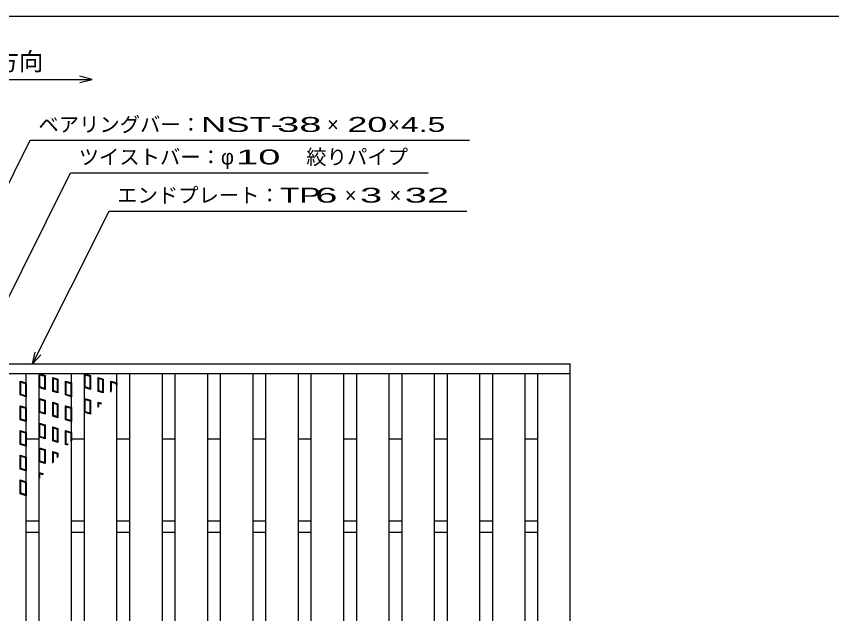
# Model space of a CAD drawing. Units: millimetres, scale not verified. Extents: x -910 to 866, y -641 to 527.
# Drawn here: x -554 to -53, y 159 to 527 of the extents above; entities that cross this region are included whole.
import ezdxf
from ezdxf.enums import TextEntityAlignment as Align

# ---------------------------------------------------------------- set-up
doc = ezdxf.new("R2010")
doc.units = ezdxf.units.MM
doc.header["$LTSCALE"] = 5
for name, color, linetype, lineweight in [('0_2', 150, 'Continuous', 25), ('16', 3, 'Continuous', 25), ('22', 2, 'Continuous', 25)]:
    doc.layers.add(name, color=color, linetype=linetype, lineweight=lineweight)
doc.styles.add('ベクトル', font='')
doc.styles.get('ベクトル').set_extended_font_data('ベクトル')

msp = doc.modelspace()

# ---------------------------------------------------------------- linework, layer by layer
at = {"layer": '0_2'}
msp.add_line((-864.5, 526.75), (865.5, 526.75), dxfattribs=at)
at = {"layer": '16'}
for p, q in [((-707.5, 312.985), (-213.5, 312.985)), ((-213.5, 306.985), (-213.5, 312.985)), ((-707.5, 306.985), (-213.5, 306.985)), ((-568, 306.985), (-548, 306.985)), ((-548, -181.015), (-548, 306.985)), ((-540.1, -181.015), (-540.1, 306.985)), ((-540.1, 306.985), (-520.1, 306.985)), ((-540.1, 306.985), (-536.3, 305.845)), ((-540.1, 298.435), (-540.1, 306.985)), ((-539.625, 306.347), (-536.775, 305.492)), ((-539.625, 298.789), (-539.625, 306.347)), ((-536.3, 305.845), (-536.3, 297.295)), ((-520.1, -181.015), (-520.1, 306.985)), ((-512.2, -181.015), (-512.2, 306.985)), ((-512.2, 306.985), (-492.2, 306.985)), ((-512.2, 306.985), (-508.4, 305.845)), ((-512.2, 298.435), (-512.2, 306.985)), ((-511.725, 306.347), (-508.875, 305.492)), ((-511.725, 298.789), (-511.725, 306.347)), ((-508.4, 305.845), (-508.4, 297.295)), ((-492.2, -181.015), (-492.2, 306.985)), ((-484.3, -181.015), (-484.3, 306.985)), ((-484.3, 306.985), (-464.3, 306.985)), ((-464.3, -181.015), (-464.3, 306.985)), ((-456.4, -181.015), (-456.4, 306.985)), ((-456.4, 306.985), (-436.4, 306.985)), ((-436.4, -181.015), (-436.4, 306.985)), ((-428.5, -181.015), (-428.5, 306.985)), ((-428.5, 306.985), (-408.5, 306.985)), ((-408.5, -181.015), (-408.5, 306.985)), ((-400.6, -181.015), (-400.6, 306.985)), ((-400.6, 306.985), (-380.6, 306.985)), ((-380.6, -181.015), (-380.6, 306.985)), ((-372.7, -181.015), (-372.7, 306.985)), ((-372.7, 306.985), (-352.7, 306.985)), ((-352.7, -181.015), (-352.7, 306.985)), ((-344.8, -181.015), (-344.8, 306.985)), ((-344.8, 306.985), (-324.8, 306.985)), ((-324.8, -181.015), (-324.8, 306.985)), ((-316.9, -181.015), (-316.9, 306.985)), ((-316.9, 306.985), (-296.9, 306.985)), ((-296.9, -181.015), (-296.9, 306.985)), ((-289, -181.015), (-289, 306.985)), ((-289, 306.985), (-269, 306.985)), ((-269, -181.015), (-269, 306.985)), ((-261.1, -181.015), (-261.1, 306.985)), ((-261.1, 306.985), (-241.1, 306.985)), ((-241.1, -181.015), (-241.1, 306.985)), ((-233.5, -181.015), (-233.5, 306.985)), ((-233.5, 306.985), (-213.5, 306.985)), ((-213.5, -181.015), (-213.5, 306.985)), ((-551.8, 302.425), (-548, 301.285)), ((-551.8, 293.875), (-551.8, 302.425)), ((-551.325, 301.787), (-548.475, 300.932)), ((-551.325, 294.229), (-551.325, 301.787)), ((-548.475, 300.932), (-548.475, 293.374)), ((-548, 301.285), (-548, 292.735)), ((-536.775, 305.492), (-536.775, 297.934)), ((-531.715, 304.62), (-528.485, 303.651)), ((-531.715, 296.07), (-531.715, 304.62)), ((-531.24, 303.982), (-528.96, 303.298)), ((-531.24, 296.423), (-531.24, 303.982)), ((-528.96, 303.298), (-528.96, 295.739)), ((-528.485, 303.651), (-528.485, 295.101)), ((-523.9, 302.425), (-520.1, 301.285)), ((-523.9, 293.875), (-523.9, 302.425)), ((-523.425, 301.787), (-520.575, 300.932)), ((-523.425, 294.229), (-523.425, 301.787)), ((-520.575, 300.932), (-520.575, 293.374)), ((-520.1, 301.285), (-520.1, 292.735)), ((-508.875, 305.492), (-508.875, 297.934)), ((-503.815, 304.62), (-500.585, 303.651)), ((-503.815, 296.07), (-503.815, 304.62)), ((-503.34, 303.982), (-501.06, 303.298)), ((-503.34, 296.423), (-503.34, 303.982)), ((-501.06, 303.298), (-501.06, 295.739)), ((-500.585, 303.651), (-500.585, 295.101)), ((-496, 302.425), (-492.2, 301.285)), ((-496, 295.547), (-496, 302.425)), ((-495.525, 301.787), (-492.675, 300.932)), ((-495.525, 296.127), (-495.525, 301.787)), ((-492.675, 300.932), (-492.675, 299.61)), ((-492.2, 301.285), (-492.2, 300.191)), ((-536.3, 297.295), (-540.1, 298.435)), ((-536.775, 297.934), (-539.625, 298.789)), ((-528.485, 295.101), (-531.715, 296.07)), ((-528.96, 295.739), (-531.24, 296.423)), ((-508.4, 297.295), (-512.2, 298.435)), ((-508.875, 297.934), (-511.725, 298.789)), ((-500.585, 295.101), (-503.815, 296.07)), ((-501.06, 295.739), (-503.34, 296.423)), ((-548, 292.735), (-551.8, 293.875)), ((-548.475, 293.374), (-551.325, 294.229)), ((-540.1, 291.785), (-536.3, 290.645)), ((-540.1, 283.235), (-540.1, 291.785)), ((-539.625, 291.147), (-536.775, 290.292)), ((-539.625, 283.589), (-539.625, 291.147)), ((-520.1, 292.735), (-523.9, 293.875)), ((-520.575, 293.374), (-523.425, 294.229)), ((-512.2, 291.785), (-508.4, 290.645)), ((-512.2, 283.235), (-512.2, 291.785)), ((-511.725, 291.147), (-508.875, 290.292)), ((-511.725, 283.589), (-511.725, 291.147)), ((-551.8, 287.225), (-548, 286.085)), ((-551.8, 278.675), (-551.8, 287.225)), ((-551.325, 286.587), (-548.475, 285.732)), ((-551.325, 279.029), (-551.325, 286.587)), ((-548, 286.085), (-548, 277.535)), ((-536.775, 290.292), (-536.775, 282.734)), ((-536.3, 290.645), (-536.3, 282.095)), ((-531.715, 289.42), (-528.485, 288.451)), ((-531.715, 280.87), (-531.715, 289.42)), ((-531.24, 288.782), (-528.96, 288.098)), ((-531.24, 281.223), (-531.24, 288.782)), ((-528.96, 288.098), (-528.96, 280.539)), ((-528.485, 288.451), (-528.485, 279.901)), ((-523.9, 287.225), (-520.1, 286.085)), ((-523.9, 278.675), (-523.9, 287.225)), ((-523.425, 286.587), (-520.575, 285.732)), ((-523.425, 279.029), (-523.425, 286.587)), ((-520.1, 286.085), (-520.1, 277.535)), ((-508.875, 290.292), (-508.875, 282.734)), ((-508.4, 290.645), (-508.4, 282.095)), ((-503.815, 289.42), (-501.642, 288.768)), ((-503.815, 286.198), (-503.815, 289.42)), ((-503.34, 288.782), (-501.976, 288.372)), ((-503.34, 286.76), (-503.34, 288.782)), ((-548.475, 285.732), (-548.475, 278.174)), ((-536.3, 282.095), (-540.1, 283.235)), ((-536.775, 282.734), (-539.625, 283.589)), ((-528.485, 279.901), (-531.715, 280.87)), ((-528.96, 280.539), (-531.24, 281.223)), ((-520.575, 285.732), (-520.575, 278.174)), ((-508.4, 282.095), (-512.2, 283.235)), ((-508.875, 282.734), (-511.725, 283.589)), ((-548, 277.535), (-551.8, 278.675)), ((-548.475, 278.174), (-551.325, 279.029)), ((-540.1, 276.585), (-536.3, 275.445)), ((-540.1, 268.035), (-540.1, 276.585)), ((-539.625, 275.947), (-536.775, 275.092)), ((-539.625, 268.389), (-539.625, 275.947)), ((-520.1, 277.535), (-523.9, 278.675)), ((-520.575, 278.174), (-523.425, 279.029)), ((-551.8, 272.025), (-548, 270.885)), ((-551.8, 263.475), (-551.8, 272.025)), ((-551.325, 271.387), (-548.475, 270.532)), ((-551.325, 263.829), (-551.325, 271.387)), ((-548, 270.885), (-548, 262.335)), ((-536.775, 275.092), (-536.775, 267.534)), ((-536.3, 275.445), (-536.3, 266.895)), ((-531.715, 274.22), (-528.485, 273.251)), ((-531.715, 265.67), (-531.715, 274.22)), ((-531.24, 273.582), (-528.96, 272.898)), ((-531.24, 266.023), (-531.24, 273.582)), ((-528.96, 272.898), (-528.96, 265.339)), ((-528.485, 273.251), (-528.485, 264.701)), ((-523.9, 272.025), (-520.1, 270.885)), ((-523.9, 263.475), (-523.9, 272.025)), ((-523.425, 271.387), (-520.575, 270.532)), ((-523.425, 263.829), (-523.425, 271.387)), ((-520.1, 270.885), (-520.1, 265.76)), ((-548.475, 270.532), (-548.475, 262.974)), ((-548, 266.985), (-540.1, 266.985)), ((-536.3, 266.895), (-540.1, 268.035)), ((-536.775, 267.534), (-539.625, 268.389)), ((-528.96, 265.339), (-531.24, 266.023)), ((-520.575, 270.532), (-520.575, 265.198)), ((-520.1, 266.985), (-512.2, 266.985)), ((-492.2, 266.985), (-484.3, 266.985)), ((-464.3, 266.985), (-456.4, 266.985)), ((-436.4, 266.985), (-428.5, 266.985)), ((-408.5, 266.985), (-400.6, 266.985)), ((-380.6, 266.985), (-372.7, 266.985)), ((-352.7, 266.985), (-344.8, 266.985)), ((-324.8, 266.985), (-316.9, 266.985)), ((-296.9, 266.985), (-289, 266.985)), ((-269, 266.985), (-261.1, 266.985)), ((-241.1, 266.985), (-233.2, 266.985)), ((-548, 262.335), (-551.8, 263.475)), ((-548.475, 262.974), (-551.325, 263.829)), ((-540.1, 261.385), (-536.3, 260.245)), ((-540.1, 252.835), (-540.1, 261.385)), ((-539.625, 260.747), (-536.775, 259.892)), ((-539.625, 253.189), (-539.625, 260.747)), ((-528.485, 264.701), (-531.715, 265.67)), ((-522.41, 263.028), (-523.9, 263.475)), ((-522.075, 263.424), (-523.425, 263.829)), ((-551.8, 256.825), (-548, 255.685)), ((-551.8, 248.275), (-551.8, 256.825)), ((-551.325, 256.187), (-548.475, 255.332)), ((-551.325, 248.629), (-551.325, 256.187)), ((-536.775, 259.892), (-536.775, 252.334)), ((-536.3, 260.245), (-536.3, 251.695)), ((-531.715, 252.026), (-531.715, 259.02)), ((-531.715, 259.02), (-528.485, 258.051)), ((-531.24, 252.587), (-531.24, 258.382)), ((-531.24, 258.382), (-528.96, 257.698)), ((-528.96, 257.698), (-528.96, 255.283)), ((-528.485, 258.051), (-528.485, 255.845)), ((-548.475, 255.332), (-548.475, 247.774)), ((-548, 255.685), (-548, 247.135)), ((-536.3, 251.695), (-540.1, 252.835)), ((-536.775, 252.334), (-539.625, 253.189)), ((-548, 247.135), (-551.8, 248.275)), ((-548.475, 247.774), (-551.325, 248.629)), ((-540.1, 246.185), (-537.352, 245.361)), ((-540.1, 242.111), (-540.1, 246.185)), ((-551.8, 241.625), (-548, 240.485)), ((-551.8, 233.075), (-551.8, 241.625)), ((-551.325, 240.987), (-548.475, 240.132)), ((-551.325, 233.429), (-551.325, 240.987)), ((-539.625, 245.547), (-537.686, 244.965)), ((-539.625, 242.673), (-539.625, 245.547)), ((-548.475, 240.132), (-548.475, 232.574)), ((-548, 240.485), (-548, 231.935)), ((-548, 231.935), (-551.8, 233.075)), ((-548.475, 232.574), (-551.325, 233.429)), ((-548, 216.485), (-540.1, 216.485)), ((-520.1, 216.485), (-512.2, 216.485)), ((-492.2, 216.485), (-484.3, 216.485)), ((-464.3, 216.485), (-456.4, 216.485)), ((-436.4, 216.485), (-428.5, 216.485)), ((-408.5, 216.485), (-400.6, 216.485)), ((-380.6, 216.485), (-372.7, 216.485)), ((-352.7, 216.485), (-344.8, 216.485)), ((-324.8, 216.485), (-316.9, 216.485)), ((-296.9, 216.485), (-289, 216.485)), ((-269, 216.485), (-261.1, 216.485)), ((-241.1, 216.485), (-233.5, 216.485)), ((-548, 209.485), (-540.1, 209.485)), ((-520.1, 209.485), (-512.2, 209.485)), ((-492.2, 209.485), (-484.3, 209.485)), ((-464.3, 209.485), (-456.4, 209.485)), ((-436.4, 209.485), (-428.5, 209.485)), ((-408.5, 209.485), (-400.6, 209.485)), ((-380.6, 209.485), (-372.7, 209.485)), ((-352.7, 209.485), (-344.8, 209.485)), ((-324.8, 209.485), (-316.9, 209.485)), ((-296.9, 209.485), (-289, 209.485)), ((-269, 209.485), (-261.1, 209.485)), ((-241.1, 209.485), (-233.5, 209.485))]:
    msp.add_line(p, q, dxfattribs=at)
at = {"layer": '22', "color": 4}
for p, q in [((-657.5, 487.985), (-507.5, 487.985)), ((-507.5, 487.985), (-515, 489.985)), ((-515, 485.985), (-507.5, 487.985)), ((-687.5, 166.485), (-545.5, 450.485)), ((-545.5, 450.485), (-275.5, 450.485)), ((-627.75, 216.485), (-520.75, 430.485)), ((-520.75, 430.485), (-300.75, 430.485)), ((-544.05, 312.985), (-497.05, 406.985)), ((-497.05, 406.985), (-277.05, 406.985)), ((-544.05, 312.985), (-542.55, 320.285)), ((-544.05, 312.985), (-539.05, 318.485))]:
    msp.add_line(p, q, dxfattribs=at)

# ---------------------------------------------------------------- texts
at = {"layer": '22', "style": 'ベクトル'}
for s, height, p in [('車両進行方向', 11, (-627.5, 498.985)), ('ベアリングバー：', 9.164, (-540.5, 460.235)), ('×', 9.164, (-363, 460.235)), ('×', 9.164, (-325.5, 460.235)), ('ツイストバー：', 9.164, (-515.75, 440.235)), ('φ', 9.164, (-428.25, 440.235)), ('絞りパイプ', 9.164, (-375.75, 440.235)), ('エンドプレート：', 9.164, (-492.05, 416.735)), ('×', 9.164, (-352.05, 416.735)), ('×', 9.164, (-324.55, 416.735))]:
    msp.add_text(s, height=height, dxfattribs=at).set_placement(p, align=Align.MIDDLE_LEFT)
for s, width, p in [('NST-', 1.75, (-440.5, 460.235)), (' 38 ', 2, (-400.5, 460.235)), ('20', 1.8, (-350.5, 460.235)), (' 4.5 ', 1.6, (-323, 460.235)), (' 10 ', 2, (-425.75, 440.235)), ('TP', 1.6, (-392.05, 416.735)), (' 6 ', 2, (-377.05, 416.735)), (' 3 ', 2, (-349.55, 416.735)), (' 32 ', 2, (-322.05, 416.735))]:
    msp.add_text(s, height=9.164, dxfattribs=dict(at, width=width)).set_placement(p, align=Align.MIDDLE_LEFT)

doc.saveas('drawing.dxf')
